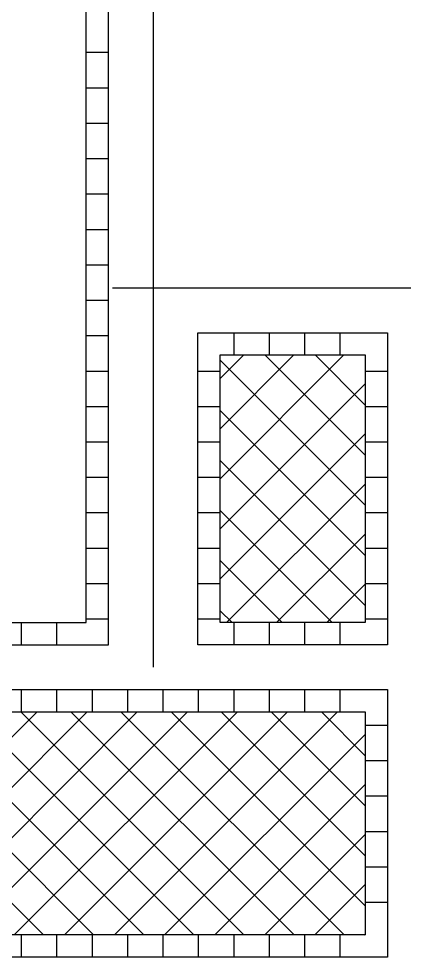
# Model space of a CAD drawing. Extents: x 3694 to 117786, y 20013 to 108631.
# Drawn here: x 83808 to 85535, y 34521 to 38728 of the extents above; entities that cross this region are included whole.
import ezdxf

# ---------------------------------------------------------------- set-up
doc = ezdxf.new("R2010")
doc.units = 0
doc.header["$LTSCALE"] = 1000
doc.header["$MEASUREMENT"] = 0
doc.linetypes.add('ACAD_ISO04W100', pattern=[30, 24, -3, 0, -3])
doc.layers.add('DOTE', color=1, linetype='ACAD_ISO04W100')
doc.layers.add('铺地', color=251, linetype='Continuous')

msp = doc.modelspace()

# ---------------------------------------------------------------- hatches: boundary and pattern name
at = {"layer": '铺地'}
h = msp.add_hatch(dxfattribs=at)
h.set_pattern_fill('ANSI37', color=256, scale=100, style=0)
h.set_pattern_definition([(45, (0, 0), (-112.2532, 112.2532), []), (135, (0, 0), (-112.2532, -112.2532), [])])
h.paths.add_polyline_path([(73410.2, 35620.8), (66660.2, 35620.8), (66660.2, 34620.8), (73410.2, 34620.8)])
h.paths.add_polyline_path([(78010.2, 36120.8), (74010.2, 36120.8), (74010.2, 34620.8), (78010.2, 34620.8)])
h.paths.add_polyline_path([(85360.2, 35620.8), (78610.2, 35620.8), (78610.2, 34620.8), (85360.2, 34620.8)])
h.paths.add_polyline_path([(85360.2, 37220.8), (84710.2, 37220.8), (84710.2, 36020.8), (85360.2, 36020.8)])
h.paths.add_polyline_path([(67310.2, 37220.8), (66660.2, 37220.8), (66660.2, 36020.8), (67310.2, 36020.8)])

# ---------------------------------------------------------------- linework, layer by layer
at = {"layer": 'DOTE'}
for p, q in [((84410.2, 45047.8), (84410.2, 35820.8)), ((85660.2, 37520.8), (84227.1, 37520.8))]:
    msp.add_line(p, q, dxfattribs=at)
at = {"layer": '铺地'}
for p, q in [((84210.2, 38576.2), (84110.2, 38576.2)), ((84210.2, 38417.5), (84110.2, 38417.5)), ((84210.2, 38258.7), (84110.2, 38258.7)), ((84210.2, 38100), (84110.2, 38100)), ((84210.2, 37941.2), (84110.2, 37941.2)), ((84210.2, 37782.5), (84110.2, 37782.5)), ((84210.2, 37623.7), (84110.2, 37623.7)), ((84210.2, 37465), (84110.2, 37465)), ((84772.5, 37220.8), (84772.5, 37320.8)), ((84931.2, 37220.8), (84931.2, 37320.8)), ((85090, 37220.8), (85090, 37320.8)), ((85248.8, 37220.8), (85248.8, 37320.8)), ((84210.2, 37306.2), (84110.2, 37306.2)), ((84210.2, 37147.5), (84110.2, 37147.5)), ((84710.2, 37147.5), (84610.2, 37147.5)), ((85460.2, 37147.5), (85360.2, 37147.5)), ((84210.2, 36988.7), (84110.2, 36988.7)), ((84710.2, 36988.7), (84610.2, 36988.7)), ((85460.2, 36988.7), (85360.2, 36988.7)), ((84210.2, 36830), (84110.2, 36830)), ((84710.2, 36830), (84610.2, 36830)), ((85460.2, 36830), (85360.2, 36830)), ((84210.2, 36671.2), (84110.2, 36671.2)), ((84710.2, 36671.2), (84610.2, 36671.2)), ((85460.2, 36671.2), (85360.2, 36671.2)), ((84210.2, 36512.5), (84110.2, 36512.5)), ((84710.2, 36512.5), (84610.2, 36512.5)), ((85460.2, 36512.5), (85360.2, 36512.5)), ((84210.2, 36353.7), (84110.2, 36353.7)), ((84710.2, 36353.7), (84610.2, 36353.7)), ((85460.2, 36353.7), (85360.2, 36353.7)), ((84210.2, 36195), (84110.2, 36195)), ((84710.2, 36195), (84610.2, 36195)), ((85460.2, 36195), (85360.2, 36195)), ((83820, 35920.8), (83820, 36020.8)), ((83978.8, 35920.8), (83978.8, 36020.8)), ((84210.2, 36036.2), (84110.2, 36036.2)), ((84710.2, 36036.2), (84610.2, 36036.2)), ((84772.5, 35920.8), (84772.5, 36020.8)), ((84931.2, 35920.8), (84931.2, 36020.8)), ((85090, 35920.8), (85090, 36020.8)), ((85248.8, 35920.8), (85248.8, 36020.8)), ((85460.2, 36036.2), (85360.2, 36036.2)), ((83820, 35620.8), (83820, 35720.8)), ((83978.8, 35620.8), (83978.8, 35720.8)), ((84137.5, 35620.8), (84137.5, 35720.8)), ((84296.2, 35620.8), (84296.2, 35720.8)), ((84455, 35620.8), (84455, 35720.8)), ((84613.8, 35620.8), (84613.8, 35720.8)), ((84772.5, 35620.8), (84772.5, 35720.8)), ((84931.2, 35620.8), (84931.2, 35720.8)), ((85090, 35620.8), (85090, 35720.8)), ((85248.8, 35620.8), (85248.8, 35720.8)), ((85460.2, 35560), (85360.2, 35560)), ((85460.2, 35401.2), (85360.2, 35401.2)), ((85460.2, 35242.5), (85360.2, 35242.5)), ((85460.2, 35083.7), (85360.2, 35083.7)), ((85460.2, 34925), (85360.2, 34925)), ((85460.2, 34766.2), (85360.2, 34766.2)), ((83820, 34520.8), (83820, 34620.8)), ((83978.8, 34520.8), (83978.8, 34620.8)), ((84137.5, 34520.8), (84137.5, 34620.8)), ((84296.2, 34520.8), (84296.2, 34620.8)), ((84455, 34520.8), (84455, 34620.8)), ((84613.8, 34520.8), (84613.8, 34620.8)), ((84772.5, 34520.8), (84772.5, 34620.8)), ((84931.2, 34520.8), (84931.2, 34620.8)), ((85090, 34520.8), (85090, 34620.8)), ((85248.8, 34520.8), (85248.8, 34620.8))]:
    msp.add_line(p, q, dxfattribs=at)
for points in [[(84210.2, 40020.8), (80910.2, 40020.8), (80910.2, 35920.8), (84210.2, 35920.8)], [(84110.2, 39920.8), (81010.2, 39920.8), (81010.2, 36020.8), (84110.2, 36020.8)], [(84610.2, 37320.8), (85460.2, 37320.8), (85460.2, 35920.8), (84610.2, 35920.8)], [(84710.2, 37220.8), (85360.2, 37220.8), (85360.2, 36020.8), (84710.2, 36020.8)], [(85460.2, 34520.8), (78510.2, 34520.8), (78510.2, 35720.8), (85460.2, 35720.8)], [(85360.2, 34620.8), (78610.2, 34620.8), (78610.2, 35620.8), (85360.2, 35620.8)]]:
    msp.add_lwpolyline(points, close=True, dxfattribs=at)

doc.saveas('drawing.dxf')
